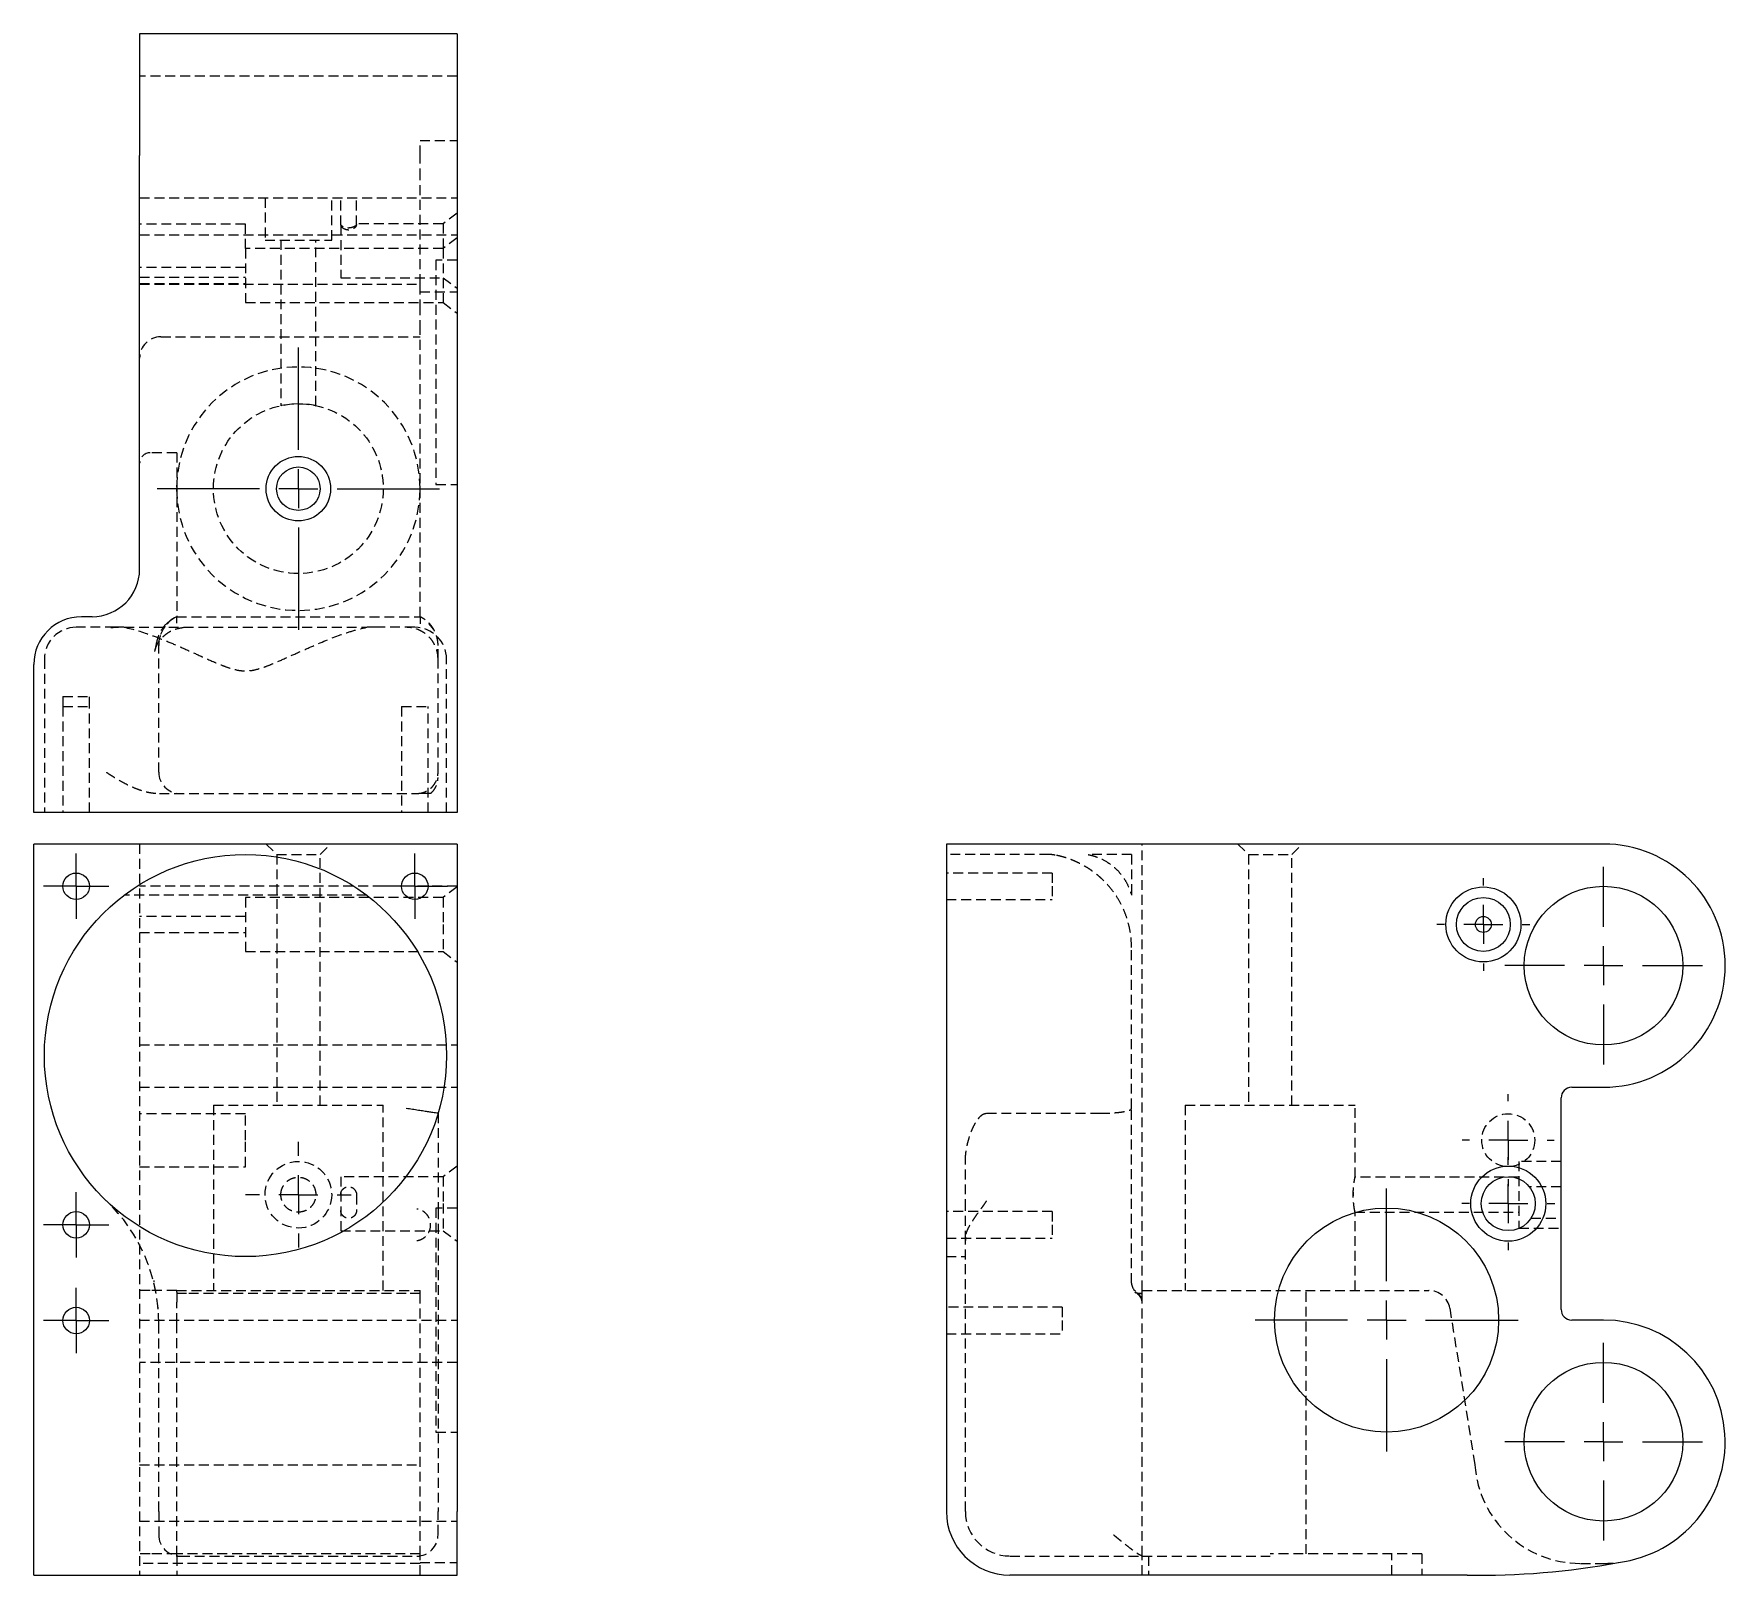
# Model space of a CAD drawing. Header units: millimetres. Extents: x 56 to 273, y 10 to 208.
import ezdxf

# ---------------------------------------------------------------- set-up
doc = ezdxf.new("R2010")
doc.units = ezdxf.units.MM
doc.linetypes.add('HIDDEN', pattern=[1.905, 1.27, -0.635])
doc.layers.add('10', color=7, linetype='Continuous')

# ---------------------------------------------------------------- blocks, each defined once
blk = doc.blocks.new('SW_CENTERMARKSYMBOL_0')
at = {"layer": '10', "color": 0}
for p, q in [((0, 2.5), (0, 4.2)), ((0, 0), (0, 2.5)), ((-2.5, 0), (-4.2, 0)), ((0, 0), (-2.5, 0)), ((0, 0), (0, -2.5)), ((0, 0), (2.5, 0)), ((2.5, 0), (4.2, 0)), ((0, -2.5), (0, -4.2))]:
    blk.add_line(p, q, dxfattribs=at)
blk = doc.blocks.new('SW_CENTERMARKSYMBOL_1')
at = {"layer": '10', "color": 0}
for p, q in [((0, 2.5), (0, 4.2)), ((0, 0), (0, 2.5)), ((-2.5, 0), (-4.2, 0)), ((0, 0), (-2.5, 0)), ((0, 0), (0, -2.5)), ((0, 0), (2.5, 0)), ((2.5, 0), (4.2, 0)), ((0, -2.5), (0, -4.2))]:
    blk.add_line(p, q, dxfattribs=at)
blk = doc.blocks.new('SW_CENTERMARKSYMBOL_2')
at = {"layer": '10', "color": 0}
for p, q in [((0, 2.5), (0, 4.2)), ((0, 0), (0, 2.5)), ((-2.5, 0), (-4.2, 0)), ((0, 0), (-2.5, 0)), ((0, 0), (0, -2.5)), ((0, 0), (2.5, 0)), ((2.5, 0), (4.2, 0)), ((0, -2.5), (0, -4.2))]:
    blk.add_line(p, q, dxfattribs=at)
blk = doc.blocks.new('SW_CENTERMARKSYMBOL_3')
at = {"layer": '10', "color": 0}
for p, q in [((0, 2.5), (0, 4.2)), ((0, 0), (0, 2.5)), ((-2.5, 0), (-4.2, 0)), ((0, 0), (-2.5, 0)), ((0, 0), (0, -2.5)), ((0, 0), (2.5, 0)), ((2.5, 0), (4.2, 0)), ((0, -2.5), (0, -4.2))]:
    blk.add_line(p, q, dxfattribs=at)
blk = doc.blocks.new('SW_CENTERMARKSYMBOL_4')
at = {"layer": '10', "color": 0}
for p, q in [((0, 5), (0, 6.78)), ((0, 0), (0, 2.5)), ((-5, 0), (-6.78, 0)), ((0, 0), (-2.5, 0)), ((0, 0), (0, -2.5)), ((0, 0), (2.5, 0)), ((5, 0), (6.78, 0)), ((0, -5), (0, -6.78))]:
    blk.add_line(p, q, dxfattribs=at)
blk = doc.blocks.new('SW_CENTERMARKSYMBOL_5')
at = {"layer": '10', "color": 0}
for p, q in [((0, 5), (0, 18.125)), ((0, 0), (0, 2.5)), ((-5, 0), (-18.125, 0)), ((0, 0), (-2.5, 0)), ((0, 0), (0, -2.5)), ((0, 0), (2.5, 0)), ((5, 0), (18.125, 0)), ((0, -5), (0, -18.125))]:
    blk.add_line(p, q, dxfattribs=at)
blk = doc.blocks.new('SW_CENTERMARKSYMBOL_6')
at = {"layer": '10', "color": 0}
for p, q in [((0, 5), (0, 5.9)), ((0, 0), (0, 2.5)), ((-5, 0), (-5.9, 0)), ((0, 0), (-2.5, 0)), ((0, 0), (0, -2.5)), ((0, 0), (2.5, 0)), ((5, 0), (5.9, 0)), ((0, -5), (0, -5.9))]:
    blk.add_line(p, q, dxfattribs=at)
blk = doc.blocks.new('SW_CENTERMARKSYMBOL_7')
at = {"layer": '10', "color": 0}
for p, q in [((0, 5), (0, 5.96)), ((0, 0), (0, 2.5)), ((-5, 0), (-5.96, 0)), ((0, 0), (-2.5, 0)), ((0, 0), (0, -2.5)), ((0, 0), (2.5, 0)), ((5, 0), (5.96, 0)), ((0, -5), (0, -5.96))]:
    blk.add_line(p, q, dxfattribs=at)
blk = doc.blocks.new('SW_CENTERMARKSYMBOL_8')
at = {"layer": '10', "color": 0}
for p, q in [((0, 5), (0, 5.96)), ((0, 0), (0, 2.5)), ((-5, 0), (-5.96, 0)), ((0, 0), (-2.5, 0)), ((0, 0), (0, -2.5)), ((0, 0), (2.5, 0)), ((5, 0), (5.96, 0)), ((0, -5), (0, -5.96))]:
    blk.add_line(p, q, dxfattribs=at)
blk = doc.blocks.new('SW_CENTERMARKSYMBOL_9')
at = {"layer": '10', "color": 0}
for p, q in [((0, 5), (0, 16.89)), ((0, 0), (0, 2.5)), ((-5, 0), (-16.89, 0)), ((0, 0), (-2.5, 0)), ((0, 0), (0, -2.5)), ((0, 0), (2.5, 0)), ((5, 0), (16.89, 0)), ((0, -5), (0, -16.89))]:
    blk.add_line(p, q, dxfattribs=at)
blk = doc.blocks.new('SW_CENTERMARKSYMBOL_10')
at = {"layer": '10', "color": 0}
for p, q in [((0, 5), (0, 12.69)), ((0, 0), (0, 2.5)), ((-5, 0), (-12.69, 0)), ((0, 0), (-2.5, 0)), ((0, 0), (0, -2.5)), ((0, 0), (2.5, 0)), ((5, 0), (12.69, 0)), ((0, -5), (0, -12.69))]:
    blk.add_line(p, q, dxfattribs=at)
blk = doc.blocks.new('SW_CENTERMARKSYMBOL_11')
at = {"layer": '10', "color": 0}
for p, q in [((0, 5), (0, 12.69)), ((0, 0), (0, 2.5)), ((-5, 0), (-12.69, 0)), ((0, 0), (-2.5, 0)), ((0, 0), (0, -2.5)), ((0, 0), (2.5, 0)), ((5, 0), (12.69, 0)), ((0, -5), (0, -12.69))]:
    blk.add_line(p, q, dxfattribs=at)

msp = doc.modelspace()

# ---------------------------------------------------------------- linework, layer by layer
at = {"color": 7, "linetype": 'Continuous', "lineweight": 25}
for p, q in [((110.17, 208), (69.41, 208)), ((69.41, 208), (69.41, 192.38)), ((110.17, 208), (110.17, 192.38)), ((69.41, 139.25), (69.41, 192.38)), ((110.17, 192.38), (110.17, 108)), ((63.3, 133.14), (61.94, 133.14)), ((55.83, 108), (55.83, 127.02)), ((110.17, 108), (55.83, 108)), ((110.17, 103.95), (55.83, 103.95)), ((55.83, 18.22), (55.83, 103.95)), ((110.17, 103.95), (110.17, 18.22)), ((173, 103.95), (173, 18.22)), ((257.38, 103.95), (173, 103.95)), ((253.3, 72.7), (257.38, 72.7)), ((251.94, 44.17), (251.94, 71.34)), ((257.38, 42.81), (253.3, 42.81)), ((55.83, 10.07), (55.83, 18.22)), ((110.17, 10.07), (110.17, 18.22)), ((55.83, 10.07), (110.17, 10.07)), ((105.42, 10.07), (105.42, 10.05)), ((105.42, 10.05), (110.17, 10.05)), ((110.17, 10.07), (110.17, 10.05)), ((239.86, 10.07), (181.15, 10.07))]:
    msp.add_line(p, q, dxfattribs=at)
at = {"color": 7, "linetype": 'HIDDEN', "lineweight": 18}
for p, q in [((110.17, 202.57), (69.41, 202.57)), ((105.42, 194.29), (110.17, 194.29)), ((105.42, 192.38), (105.42, 194.29)), ((105.42, 189.42), (105.42, 192.38)), ((105.42, 175.87), (105.42, 189.42)), ((69.41, 186.94), (110.17, 186.94)), ((85.51, 186.94), (85.51, 181.51)), ((94.07, 181.51), (94.07, 186.94)), ((95.23, 183.41), (95.23, 186.94)), ((97.27, 183.41), (97.27, 186.94)), ((110.17, 184.97), (108.37, 183.61)), ((83, 183.54), (69.41, 183.54)), ((83, 180.42), (83, 183.54)), ((95.23, 183.41), (95.23, 176.68)), ((108.37, 183.61), (97.27, 183.61)), ((108.37, 183.61), (108.37, 180.42)), ((69.41, 182.18), (110.17, 182.18)), ((83, 180.42), (83, 173.49)), ((108.37, 180.42), (83, 180.42)), ((85.51, 181.51), (94.07, 181.51)), ((87.55, 181.51), (87.55, 160.24)), ((92.04, 160.25), (92.04, 181.51)), ((110.17, 181.78), (108.37, 180.42)), ((108.37, 180.42), (108.37, 173.49)), ((107.46, 178.91), (107.46, 150.13)), ((110.17, 178.91), (107.46, 178.91)), ((83, 177.97), (69.41, 177.97)), ((69.41, 176.75), (83, 176.75)), ((69.41, 175.93), (83, 175.93)), ((95.23, 176.68), (108.37, 176.68)), ((108.37, 176.68), (110.17, 175.32)), ((69.41, 175.87), (105.42, 175.87)), ((105.42, 172.63), (105.42, 175.87)), ((105.42, 174.86), (110.17, 174.86)), ((83, 173.49), (108.37, 173.49)), ((105.42, 169.95), (105.42, 172.63)), ((108.37, 173.49), (110.17, 172.13)), ((105.42, 133.14), (105.42, 169.95)), ((72.13, 169.07), (105.42, 169.07)), ((74.17, 154.2), (70.77, 154.2)), ((74.17, 154.2), (74.17, 133.14)), ((107.46, 150.13), (110.17, 150.13)), ((73.58, 132.82), (72.98, 132.32)), ((74.17, 133.14), (105.42, 133.14)), ((74.17, 133), (74.17, 133.14)), ((105.42, 133.14), (105.42, 132.84)), ((66.27, 131.78), (61.26, 131.78)), ((66.27, 131.78), (65.7, 131.7)), ((67.37, 131.78), (66.27, 131.78)), ((67.43, 131.78), (98.57, 131.78)), ((99.73, 131.78), (98.63, 131.78)), ((104.74, 131.78), (99.73, 131.78)), ((107.15, 131.54), (106.61, 132.23)), ((71.86, 113.16), (71.86, 129.46)), ((57.18, 127.7), (57.18, 108)), ((107.73, 113.16), (107.73, 127.7)), ((108.82, 108), (108.82, 127.7)), ((59.56, 122.88), (62.96, 122.88)), ((59.56, 122.88), (59.56, 121.59)), ((62.96, 121.59), (62.96, 122.88)), ((59.56, 121.59), (62.96, 121.59)), ((59.56, 121.59), (59.56, 108)), ((62.96, 108), (62.96, 121.59)), ((103.04, 121.59), (106.44, 121.59)), ((103.04, 121.59), (103.04, 108)), ((106.44, 108), (106.44, 121.59)), ((71.95, 110.45), (105.01, 110.45)), ((69.41, 103.95), (69.41, 10.07)), ((85.65, 103.95), (87.01, 102.59)), ((87.01, 102.59), (92.58, 102.59)), ((87.01, 102.59), (87.01, 70.39)), ((92.58, 102.59), (93.94, 103.95)), ((92.58, 70.39), (92.58, 102.59)), ((186.21, 102.59), (173, 102.59)), ((196.78, 102.59), (191.21, 102.59)), ((196.78, 102.59), (196.78, 97.37)), ((198.14, 46.62), (198.14, 103.95)), ((210.43, 103.95), (211.79, 102.59)), ((211.79, 102.59), (217.36, 102.59)), ((211.79, 102.59), (211.79, 70.39)), ((217.36, 102.59), (218.72, 103.95)), ((217.36, 70.39), (217.36, 102.59)), ((186.59, 100.22), (173, 100.22)), ((186.59, 100.22), (186.59, 98.52)), ((110.17, 98.52), (69.41, 98.52)), ((110.17, 98.44), (108.37, 97.08)), ((186.59, 98.52), (186.59, 96.82)), ((98.57, 97.37), (67.43, 97.37)), ((83, 97.08), (83, 90.15)), ((108.37, 97.08), (83, 97.08)), ((108.37, 97.08), (108.37, 93.62)), ((173, 96.82), (186.59, 96.82)), ((83, 94.64), (69.41, 94.64)), ((108.37, 93.62), (108.37, 90.15)), ((69.41, 92.6), (83, 92.6)), ((83, 90.15), (108.37, 90.15)), ((108.37, 90.15), (110.17, 88.79)), ((196.78, 69.99), (196.78, 90.67)), ((69.41, 78.14), (110.17, 78.14)), ((69.41, 72.7), (110.17, 72.7)), ((78.9, 70.39), (100.69, 70.39)), ((78.9, 70.39), (78.9, 46.62)), ((100.69, 46.62), (100.69, 70.39)), ((196.78, 47.57), (196.78, 69.99)), ((203.68, 70.39), (225.47, 70.39)), ((203.68, 70.39), (203.68, 46.62)), ((225.47, 61.15), (225.47, 70.39)), ((83, 69.31), (69.41, 69.31)), ((83, 65.91), (83, 69.31)), ((107.73, 69.37), (107.73, 57.06)), ((178.16, 69.37), (192.7, 69.37)), ((83, 62.51), (83, 65.91)), ((175.45, 57.06), (175.45, 63.29)), ((246.51, 63.19), (246.51, 54.63)), ((251.94, 63.19), (246.51, 63.19)), ((69.41, 62.51), (83, 62.51)), ((95.23, 61.22), (95.23, 54.29)), ((108.37, 61.22), (95.23, 61.22)), ((110.17, 62.58), (108.37, 61.22)), ((108.37, 61.22), (108.37, 57.76)), ((246.51, 61.15), (225.47, 61.15)), ((97.27, 58.91), (97.27, 56.9)), ((225.25, 59.25), (225.24, 58.91)), ((225.24, 58.91), (225.24, 58.77)), ((251.94, 59.93), (247.85, 59.93)), ((107.46, 57.2), (107.46, 28.42)), ((110.17, 57.2), (107.46, 57.2)), ((108.37, 57.76), (108.37, 54.29)), ((186.59, 56.74), (173, 56.74)), ((186.59, 56.74), (186.59, 55.04)), ((225.47, 46.62), (225.47, 56.7)), ((225.47, 56.67), (246.51, 56.67)), ((186.59, 55.04), (186.59, 53.34)), ((246.51, 54.63), (251.94, 54.63)), ((248.07, 55.89), (251.94, 55.89)), ((95.23, 54.29), (108.37, 54.29)), ((107.73, 53.02), (107.73, 18.22)), ((108.37, 54.29), (110.17, 52.93)), ((173, 53.34), (186.59, 53.34)), ((175.45, 53.45), (175.45, 53.02)), ((175.45, 18.22), (175.45, 53.02)), ((173, 50.96), (175.45, 50.96)), ((71.24, 47.9), (71.24, 47.67)), ((70.77, 46.62), (69.41, 46.62)), ((74.17, 46.62), (70.77, 46.62)), ((74.17, 46.4), (74.17, 46.62)), ((74.17, 46.62), (105.42, 46.62)), ((75.42, 46.21), (74.17, 46.21)), ((103.65, 46.21), (75.42, 46.21)), ((105.42, 46.21), (103.65, 46.21)), ((105.42, 46.34), (105.42, 46.62)), ((198.14, 46.21), (197.84, 46.21)), ((198.14, 46.62), (234.95, 46.62)), ((198.14, 46.21), (198.14, 46.62)), ((198.14, 45.12), (198.14, 46.21)), ((219.2, 12.78), (219.2, 46.62)), ((71.78, 44.21), (71.76, 44.43)), ((74.17, 42.42), (74.17, 45.12)), ((105.42, 12.54), (105.42, 45.07)), ((187.88, 44.45), (173, 44.45)), ((187.88, 44.45), (187.88, 42.75)), ((198.14, 45.07), (198.14, 45.12)), ((198.14, 12.54), (198.14, 45.07)), ((237.63, 44.33), (240.87, 24.2)), ((69.41, 42.81), (110.17, 42.81)), ((71.86, 18.22), (71.86, 42.42)), ((74.17, 12.54), (74.17, 42.42)), ((187.88, 42.75), (187.88, 41.05)), ((173, 41.05), (187.88, 41.05)), ((110.17, 37.38), (69.41, 37.38)), ((107.46, 28.42), (110.17, 28.42)), ((69.41, 24.2), (105.42, 24.2)), ((71.86, 18.22), (71.86, 15.23)), ((107.73, 15.23), (107.73, 18.22)), ((69.41, 17), (110.17, 17)), ((70.77, 12.78), (69.41, 12.78)), ((105.42, 11.56), (69.41, 11.56)), ((74.17, 12.78), (70.77, 12.78)), ((105.42, 12.78), (74.17, 12.78)), ((74.17, 12.51), (74.17, 12.54)), ((74.17, 12.51), (74.58, 12.51)), ((74.17, 12.51), (74.17, 10.07)), ((74.58, 12.51), (105.01, 12.51)), ((105.01, 12.51), (105.42, 12.51)), ((105.42, 12.51), (105.42, 12.54)), ((105.42, 10.07), (105.42, 12.51)), ((105.42, 11.68), (110.17, 11.68)), ((181.15, 12.51), (198.14, 12.51)), ((198.14, 12.51), (198.14, 12.54)), ((198.14, 12.51), (214.58, 12.51)), ((198.14, 10.07), (198.14, 12.51)), ((198.95, 12.51), (198.95, 10.07)), ((234.07, 12.78), (214.58, 12.78)), ((230.2, 10.07), (230.2, 12.78)), ((234.07, 12.78), (234.07, 10.07)), ((254.42, 11.56), (257.38, 11.56))]:
    msp.add_line(p, q, dxfattribs=at)
at = {"color": 7, "linetype": 'HIDDEN', "lineweight": 18, "flags": 128}
msp.add_lwpolyline([(91.93, 160.26), (92.02, 160.24), (91.99, 160.25), (91.72, 160.3), (91.24, 160.38), (90.58, 160.44), (89.84, 160.47), (89.11, 160.45), (88.45, 160.39), (87.94, 160.31), (87.62, 160.25), (87.55, 160.24), (87.55, 160.24)], dxfattribs=at)
at = {"color": 7, "linetype": 'HIDDEN', "lineweight": 18}
for centre, radius in [((89.79, 149.58), 10.9), ((245.15, 65.91), 3.4), ((89.79, 58.91), 4.28)]:
    msp.add_circle(centre, radius, dxfattribs=at)
at = {"color": 7, "linetype": 'Continuous', "lineweight": 25}
for centre, radius in [((89.79, 149.58), 4.14), ((89.79, 149.58), 2.79), ((83, 76.78), 25.82), ((61.26, 98.52), 1.7), ((104.74, 98.52), 1.7), ((241.95, 93.62), 4.82), ((257.38, 88.33), 10.19), ((241.95, 93.62), 3.46), ((241.95, 93.62), 1.02), ((245.15, 57.76), 4.82), ((245.15, 57.76), 3.46), ((61.26, 55.04), 1.7), ((229.52, 42.81), 14.39), ((61.26, 42.75), 1.7), ((257.38, 27.19), 10.19)]:
    msp.add_circle(centre, radius, dxfattribs=at)
at = {"color": 7, "linetype": 'HIDDEN', "lineweight": 18}
for centre, radius, start, end in [((72.13, 166.36), 2.72, 90, 180), ((89.79, 149.58), 15.63, 0, 180), ((70.77, 152.84), 1.36, 90, 180), ((89.79, 149.58), 15.63, 180, 0), ((75.93, 129.46), 4.08, 115.6793, 180), ((61.26, 127.7), 4.08, 90, 180), ((104.74, 127.7), 4.08, 0, 90), ((74.58, 113.16), 2.72, 180, 270), ((50.12, 42.42), 21.74, 0, 46.2567), ((198.14, 47.57), 1.36, 180, 270), ((234.95, 43.9), 2.72, 9.1377, 90), ((254.42, 25.15), 13.59, 184, 270), ((181.15, 18.22), 5.71, 180, 270), ((74.58, 15.23), 2.72, 180, 270), ((105.01, 15.23), 2.72, 270, 0), ((257.38, 27.19), 15.63, 270, 277.0368)]:
    msp.add_arc(centre, radius, start, end, dxfattribs=at)
at = {"color": 7, "linetype": 'Continuous', "lineweight": 25}
for centre, radius, start, end in [((63.3, 139.25), 6.11, 270, 0), ((61.94, 127.02), 6.11, 90, 180), ((257.38, 88.33), 15.62, 270, 90), ((253.3, 71.34), 1.36, 90, 180), ((253.3, 44.17), 1.36, 180, 270), ((257.38, 27.19), 15.62, 277.0368, 90), ((181.15, 18.22), 8.15, 180, 270), ((241.81, 104.48), 94.43, 268.8186, 280.6689)]:
    msp.add_arc(centre, radius, start, end, dxfattribs=at)
at = {"color": 7, "linetype": 'HIDDEN', "lineweight": 18}
for points, knots in [([(97.27, 183.5), (97.27, 183.47), (97.24, 183.43), (97.14, 183.33), (97.07, 183.28), (96.88, 183.19), (96.77, 183.15), (96.53, 183.08), (96.39, 183.06), (96.11, 183.06), (95.97, 183.08), (95.72, 183.15), (95.61, 183.19), (95.34, 183.33), (95.23, 183.44), (95.23, 183.5)], [0, 0, 0, 0, 0.125, 0.125, 0.25, 0.25, 0.375, 0.375, 0.5, 0.5, 0.625, 0.625, 0.75, 0.75, 1, 1, 1, 1]), ([(95.23, 183.41), (95.23, 183.37), (95.25, 183.31), (95.35, 183.19), (95.42, 183.13), (95.6, 183.01), (95.71, 182.95), (95.96, 182.87), (96.1, 182.84), (96.39, 182.84), (96.53, 182.87), (96.78, 182.95), (96.89, 183.01), (97.16, 183.19), (97.27, 183.32), (97.27, 183.41)], [0, 0, 0, 0, 0.125, 0.125, 0.25, 0.25, 0.375, 0.375, 0.5, 0.5, 0.625, 0.625, 0.75, 0.75, 1, 1, 1, 1]), ([(73.78, 132.91), (73.73, 132.88), (73.48, 132.74), (73.17, 132.5), (73, 132.26), (72.94, 132.18)], [0, 0, 0, 0, 0.152403, 0.728242, 1, 1, 1, 1]), ([(74.17, 132.32), (74.17, 132.35), (74.17, 132.41), (74.17, 132.5), (74.17, 132.58), (74.17, 132.68), (74.17, 132.82), (74.17, 132.94), (74.17, 133)], [0, 0, 0, 0, 0.145524, 0.276909, 0.394415, 0.498378, 0.760102, 1, 1, 1, 1]), ([(107.73, 129.46), (107.73, 129.52), (107.73, 129.63), (107.72, 129.8), (107.7, 129.98), (107.67, 130.16), (107.63, 130.36), (107.58, 130.55), (107.52, 130.76), (107.44, 130.96), (107.36, 131.17), (107.25, 131.38), (107.12, 131.61), (106.97, 131.84), (106.78, 132.08), (106.56, 132.32), (106.32, 132.55), (106.05, 132.77), (105.75, 132.97), (105.53, 133.08), (105.42, 133.14)], [0, 0, 0, 0, 0.038583, 0.078419, 0.119551, 0.162023, 0.205871, 0.251129, 0.29783, 0.346001, 0.395667, 0.446853, 0.49958, 0.562795, 0.628731, 0.697413, 0.768863, 0.8431, 0.92014, 1, 1, 1, 1]), ([(105.42, 132.84), (105.42, 132.81), (105.42, 132.73), (105.42, 132.62), (105.42, 132.49), (105.42, 132.36), (105.42, 132.27), (105.42, 132.23)], [0, 0, 0, 0, 0.1655775, 0.3485099, 0.5486581, 0.7658723, 1, 1, 1, 1]), ([(66.69, 131.75), (66.53, 131.76), (66.2, 131.76), (65.87, 131.72), (65.7, 131.71)], [0, 0, 0, 0, 0.490993, 1, 1, 1, 1]), ([(67.43, 131.78), (68.6, 131.55), (69.81, 131.17), (71.67, 130.49), (72.3, 130.24), (73.58, 129.72), (74.22, 129.44), (75.51, 128.87), (76.16, 128.58), (77.47, 127.99), (78.13, 127.69), (79.14, 127.25), (79.48, 127.11), (80.16, 126.83), (80.51, 126.7), (81.21, 126.47), (81.56, 126.37), (82.11, 126.26), (82.29, 126.23), (82.66, 126.19), (82.85, 126.18), (83.4, 126.18), (83.76, 126.23), (84.49, 126.38), (84.84, 126.49), (85.54, 126.72), (85.88, 126.85), (86.56, 127.13), (86.9, 127.27), (87.9, 127.7), (88.55, 128), (89.86, 128.59), (90.52, 128.88), (92.45, 129.74), (93.71, 130.26), (95.56, 130.94), (96.18, 131.15), (97.39, 131.51), (97.99, 131.66), (98.57, 131.78)], [0, 0, 0, 0, 0.125, 0.125, 0.1875, 0.1875, 0.25, 0.25, 0.3125, 0.3125, 0.375, 0.375, 0.40625, 0.40625, 0.4375, 0.4375, 0.46875, 0.46875, 0.484375, 0.484375, 0.5, 0.5, 0.53125, 0.53125, 0.5625, 0.5625, 0.59375, 0.59375, 0.625, 0.625, 0.6875, 0.6875, 0.75, 0.75, 0.875, 0.875, 0.9375, 0.9375, 1, 1, 1, 1]), ([(71.41, 128.93), (71.46, 129.06), (71.56, 129.42), (71.86, 129.92), (72.24, 130.4), (72.69, 130.83), (73.27, 131.24), (74.06, 131.6), (74.67, 131.7), (75, 131.76)], [0, 0, 0, 0, 0.087308, 0.231373, 0.352111, 0.468836, 0.615598, 0.792616, 1, 1, 1, 1]), ([(72.98, 132.32), (72.89, 132.24), (72.51, 131.94), (72.08, 131.25), (71.68, 130.36), (71.57, 129.79), (71.51, 129.52)], [0, 0, 0, 0, 0.1035088, 0.4232699, 0.7244259, 1, 1, 1, 1]), ([(72.07, 130.69), (72.04, 130.63), (71.87, 130.23), (71.86, 129.81), (71.86, 129.46)], [0, 0, 0, 0, 0.159666, 1, 1, 1, 1]), ([(107.73, 127.7), (107.73, 127.97), (107.7, 128.24), (107.6, 128.76), (107.52, 129.02), (107.31, 129.52), (107.19, 129.75), (106.89, 130.19), (106.72, 130.4), (106.34, 130.78), (106.13, 130.95), (105.69, 131.24), (105.45, 131.37), (104.96, 131.57), (104.71, 131.65), (104.31, 131.73), (104.18, 131.74), (103.92, 131.77), (103.78, 131.78), (103.65, 131.78)], [0, 0, 0, 0, 0.125, 0.125, 0.25, 0.25, 0.375, 0.375, 0.5, 0.5, 0.625, 0.625, 0.75, 0.75, 0.875, 0.875, 0.9375, 0.9375, 1, 1, 1, 1]), ([(71.51, 129.52), (71.5, 129.42), (71.46, 129.22), (71.37, 128.85), (71.32, 128.66)], [0, 0, 0, 0, 0.50118, 1, 1, 1, 1]), ([(107.73, 127.7), (107.72, 127.9), (107.71, 128.28), (107.69, 128.76), (107.71, 129.16), (107.72, 129.36), (107.73, 129.46)], [0, 0, 0, 0, 0.259637, 0.502131, 0.743182, 1, 1, 1, 1]), ([(65.15, 113.16), (65.27, 113.08), (65.5, 112.93), (65.84, 112.72), (66.14, 112.53), (66.4, 112.37), (66.83, 112.11), (67.44, 111.77), (68.27, 111.36), (69.12, 111), (69.86, 110.76), (70.42, 110.62), (70.81, 110.54), (71.2, 110.49), (71.58, 110.45), (71.83, 110.45), (71.95, 110.45)], [0, 0, 0, 0, 0.063399, 0.120068, 0.170022, 0.213259, 0.249761, 0.382026, 0.498767, 0.629898, 0.749342, 0.803088, 0.855037, 0.905179, 0.953503, 1, 1, 1, 1]), ([(105.01, 110.45), (105.06, 110.45), (105.15, 110.45), (105.3, 110.46), (105.45, 110.48), (105.61, 110.51), (105.77, 110.55), (105.94, 110.61), (106.13, 110.68), (106.4, 110.82), (106.73, 111.04), (107.01, 111.31), (107.22, 111.57), (107.34, 111.76), (107.42, 111.91), (107.49, 112.04), (107.55, 112.18), (107.6, 112.34), (107.65, 112.5), (107.68, 112.66), (107.71, 112.83), (107.73, 113), (107.73, 113.11), (107.73, 113.16)], [0, 0, 0, 0, 0.0355548, 0.0734886, 0.1138047, 0.1565057, 0.2015939, 0.2490712, 0.2990615, 0.3732809, 0.4982182, 0.6235838, 0.6908657, 0.748888, 0.7822147, 0.8116239, 0.8442251, 0.8744283, 0.9043651, 0.9313869, 0.955925, 0.9785534, 1, 1, 1, 1]), ([(106.78, 110.45), (106.92, 110.58), (107.2, 110.85), (107.5, 111.37), (107.69, 111.93), (107.72, 112.32), (107.73, 112.51)], [0, 0, 0, 0, 0.247076, 0.500008, 0.752936, 1, 1, 1, 1]), ([(106.78, 110.45), (106.75, 110.45), (106.7, 110.45), (106.3, 110.45), (105.73, 110.45), (105.25, 110.45), (105.01, 110.45)], [0, 0, 0, 0, 0.249118, 0.499412, 0.749706, 1, 1, 1, 1]), ([(186.98, 102.52), (186.85, 102.54), (186.6, 102.59), (186.34, 102.59), (186.21, 102.59)], [0, 0, 0, 0, 0.5, 1, 1, 1, 1]), ([(196.78, 90.67), (196.76, 91.09), (196.74, 91.95), (196.53, 93.19), (196.2, 94.42), (195.72, 95.68), (195.05, 96.95), (194.18, 98.19), (193.35, 99.12), (192.63, 99.78), (192.09, 100.23), (191.51, 100.64), (190.93, 101.02), (190.33, 101.35), (189.8, 101.61), (189.34, 101.81), (188.96, 101.97), (188.6, 102.09), (188.29, 102.2), (187.99, 102.28), (187.71, 102.36), (187.47, 102.42), (187.27, 102.46), (187.13, 102.49), (187.01, 102.52), (187, 102.52), (186.99, 102.52)], [0, 0, 0, 0, 0.0605491, 0.1227047, 0.1865675, 0.2522301, 0.332455, 0.4160951, 0.5032594, 0.5446567, 0.5862588, 0.6280746, 0.6717312, 0.7136718, 0.7539079, 0.783372, 0.8107194, 0.8359598, 0.8591055, 0.8801723, 0.9036576, 0.9247155, 0.9434252, 0.9598658, 0.9750703, 1, 1, 1, 1]), ([(191.21, 102.59), (191.2, 102.59), (191.17, 102.6), (191.39, 102.55), (191.82, 102.45), (192.65, 102.18), (193.53, 101.74), (194.42, 101.09), (195.1, 100.46), (195.72, 99.69), (196.33, 98.71), (196.62, 97.86), (196.78, 97.37)], [0, 0, 0, 0, 0.018464, 0.080228, 0.167718, 0.2554, 0.433831, 0.537913, 0.641982, 0.748249, 0.854489, 1, 1, 1, 1]), ([(192.7, 69.37), (192.97, 69.37), (193.24, 69.37), (193.76, 69.39), (194.02, 69.4), (194.52, 69.43), (194.75, 69.45), (195.19, 69.49), (195.4, 69.52), (195.78, 69.57), (195.95, 69.6), (196.24, 69.67), (196.37, 69.71), (196.57, 69.78), (196.65, 69.82), (196.73, 69.89), (196.74, 69.91), (196.77, 69.95), (196.78, 69.97), (196.78, 69.99)], [0, 0, 0, 0, 0.125, 0.125, 0.25, 0.25, 0.375, 0.375, 0.5, 0.5, 0.625, 0.625, 0.75, 0.75, 0.875, 0.875, 0.9375, 0.9375, 1, 1, 1, 1]), ([(175.45, 63.29), (175.45, 63.37), (175.45, 63.53), (175.46, 63.77), (175.48, 64.04), (175.51, 64.32), (175.55, 64.62), (175.61, 64.93), (175.68, 65.32), (175.82, 65.87), (176.04, 66.59), (176.31, 67.29), (176.57, 67.84), (176.76, 68.17), (176.91, 68.42), (177.04, 68.61), (177.18, 68.79), (177.34, 68.96), (177.5, 69.1), (177.66, 69.22), (177.83, 69.3), (178, 69.36), (178.11, 69.36), (178.16, 69.37)], [0, 0, 0, 0, 0.0355548, 0.0734886, 0.1138047, 0.1565057, 0.2015939, 0.2490712, 0.2990615, 0.3732809, 0.4982182, 0.6235838, 0.6908657, 0.748888, 0.7822147, 0.8116239, 0.8442251, 0.8744283, 0.9043651, 0.9313869, 0.955925, 0.9785534, 1, 1, 1, 1]), ([(87.55, 58.91), (87.55, 58.76), (87.57, 58.62), (87.62, 58.33), (87.67, 58.19), (87.78, 57.92), (87.85, 57.79), (88.01, 57.54), (88.11, 57.43), (88.41, 57.12), (88.66, 56.95), (89.07, 56.79), (89.21, 56.74), (89.5, 56.68), (89.65, 56.67), (89.94, 56.67), (90.09, 56.68), (90.38, 56.74), (90.52, 56.78), (90.79, 56.9), (90.92, 56.97), (91.16, 57.13), (91.27, 57.22), (91.48, 57.43), (91.58, 57.54), (91.74, 57.79), (91.81, 57.92), (91.92, 58.19), (91.96, 58.33), (92.02, 58.62), (92.04, 58.76), (92.04, 59.2), (91.98, 59.5), (91.81, 59.91), (91.74, 60.04), (91.58, 60.28), (91.48, 60.39), (91.28, 60.6), (91.16, 60.69), (90.92, 60.86), (90.79, 60.93), (90.38, 61.1), (90.09, 61.15), (89.65, 61.15), (89.5, 61.14), (89.21, 61.08), (89.07, 61.04), (88.8, 60.93), (88.67, 60.86), (88.43, 60.7), (88.31, 60.6), (88, 60.29), (87.84, 60.04), (87.67, 59.64), (87.62, 59.5), (87.57, 59.21), (87.55, 59.06), (87.55, 58.91)], [0, 0, 0, 0, 0.03125, 0.03125, 0.0625, 0.0625, 0.09375, 0.09375, 0.125, 0.125, 0.1875, 0.1875, 0.21875, 0.21875, 0.25, 0.25, 0.28125, 0.28125, 0.3125, 0.3125, 0.34375, 0.34375, 0.375, 0.375, 0.40625, 0.40625, 0.4375, 0.4375, 0.46875, 0.46875, 0.5, 0.5, 0.5625, 0.5625, 0.59375, 0.59375, 0.625, 0.625, 0.65625, 0.65625, 0.6875, 0.6875, 0.75, 0.75, 0.78125, 0.78125, 0.8125, 0.8125, 0.84375, 0.84375, 0.875, 0.875, 0.9375, 0.9375, 0.96875, 0.96875, 1, 1, 1, 1]), ([(225.47, 56.7), (225.47, 56.69), (225.48, 56.66), (225.43, 56.86), (225.36, 57.27), (225.28, 57.89), (225.23, 58.62), (225.24, 59.38), (225.3, 60.08), (225.38, 60.67), (225.45, 61.03), (225.48, 61.19), (225.47, 61.15), (225.47, 61.15)], [0, 0, 0, 0, 0.033767, 0.138794, 0.244533, 0.352217, 0.460133, 0.566093, 0.670987, 0.777335, 0.885404, 0.992808, 1, 1, 1, 1]), ([(95.23, 58.91), (95.23, 59.05), (95.25, 59.18), (95.35, 59.42), (95.42, 59.53), (95.6, 59.71), (95.71, 59.79), (95.96, 59.9), (96.1, 59.93), (96.39, 59.93), (96.53, 59.9), (96.78, 59.79), (96.89, 59.71), (97.16, 59.43), (97.27, 59.18), (97.27, 58.91)], [0, 0, 0, 0, 0.125, 0.125, 0.25, 0.25, 0.375, 0.375, 0.5, 0.5, 0.625, 0.625, 0.75, 0.75, 1, 1, 1, 1]), ([(97.27, 56.9), (97.27, 56.77), (97.24, 56.64), (97.14, 56.39), (97.07, 56.28), (96.88, 56.1), (96.77, 56.02), (96.53, 55.92), (96.39, 55.89), (96.11, 55.88), (95.97, 55.91), (95.72, 56.02), (95.61, 56.1), (95.34, 56.38), (95.23, 56.63), (95.23, 56.9)], [0, 0, 0, 0, 0.125, 0.125, 0.25, 0.25, 0.375, 0.375, 0.5, 0.5, 0.625, 0.625, 0.75, 0.75, 1, 1, 1, 1]), ([(105.01, 53.02), (105.01, 53.02), (105.01, 53.02), (105.01, 53.02), (105.01, 53.02), (105.01, 53.02), (105.01, 53.02), (105.01, 53.02), (105.01, 53.02), (105.02, 53.02), (105.02, 53.02), (105.04, 53.02), (105.06, 53.03), (105.12, 53.04), (105.22, 53.06), (105.43, 53.11), (105.71, 53.23), (105.96, 53.4), (106.13, 53.54), (106.2, 53.62), (106.24, 53.66), (106.26, 53.68), (106.26, 53.69), (106.27, 53.69), (106.27, 53.7), (106.27, 53.7), (106.27, 53.7), (106.27, 53.7), (106.27, 53.7), (106.27, 53.7), (106.27, 53.7), (106.27, 53.7), (106.27, 53.7), (106.27, 53.7), (106.27, 53.7), (106.27, 53.7), (106.28, 53.7), (106.28, 53.7), (106.28, 53.71), (106.29, 53.72), (106.31, 53.74), (106.34, 53.78), (106.41, 53.87), (106.52, 54.04), (106.71, 54.43), (106.78, 54.83), (106.78, 55.13), (106.77, 55.25), (106.74, 55.46), (106.65, 55.78), (106.49, 56.11), (106.18, 56.52), (105.78, 56.83), (105.37, 56.98), (105.19, 57.03), (105.08, 57.05), (105.03, 57.06), (105.01, 57.06)], [0, 0, 0, 0, 0.000015, 0.000031, 0.000046, 0.000061, 0.000122, 0.000245, 0.00049, 0.000982, 0.001968, 0.00394, 0.007864, 0.01566, 0.031485, 0.062671, 0.125193, 0.18778, 0.219083, 0.234712, 0.242545, 0.246468, 0.24843, 0.249411, 0.249902, 0.250147, 0.25027, 0.250331, 0.250362, 0.250381, 0.250393, 0.250405, 0.250423, 0.250454, 0.250515, 0.250638, 0.250884, 0.251374, 0.252356, 0.254319, 0.258245, 0.266094, 0.281771, 0.313046, 0.37557, 0.500173, 0.515831, 0.531489, 0.562797, 0.625349, 0.695797, 0.750452, 0.891459, 0.945627, 0.973241, 0.989418, 1, 1, 1, 1]), ([(107.73, 57.06), (107.73, 56.7), (107.73, 56.34), (107.73, 55.84), (107.73, 55.68), (107.73, 55.45), (107.73, 55.37), (107.73, 55.21), (107.73, 55.13), (107.73, 54.95), (107.73, 54.86), (107.73, 54.71), (107.73, 54.63), (107.73, 54.39), (107.73, 54.23), (107.73, 53.9), (107.73, 53.73), (107.73, 53.38), (107.73, 53.2), (107.73, 53.02)], [0, 0, 0, 0, 0.000795609, 0.000795609, 0.001193414, 0.001193414, 0.001392316, 0.001392316, 0.001591218, 0.001591218, 0.001790121, 0.001790121, 0.001989023, 0.001989023, 0.002386827, 0.002386827, 0.002784632, 0.002784632, 0.003182436, 0.003182436, 0.003182436, 0.003182436]), ([(178.16, 58.13), (178.08, 58.01), (177.93, 57.8), (177.72, 57.49), (177.53, 57.23), (177.37, 57.01), (177.11, 56.65), (176.77, 56.18), (176.36, 55.57), (176, 55), (175.76, 54.56), (175.62, 54.24), (175.54, 54.02), (175.49, 53.82), (175.45, 53.63), (175.45, 53.51), (175.45, 53.45)], [0, 0, 0, 0, 0.063399, 0.120068, 0.170022, 0.213259, 0.249761, 0.382026, 0.498767, 0.629898, 0.749342, 0.803088, 0.855037, 0.905179, 0.953503, 1, 1, 1, 1]), ([(175.45, 53.02), (175.45, 53.02), (175.45, 53.02), (175.45, 53.02), (175.45, 53.02), (175.45, 53.02), (175.45, 53.02), (175.45, 53.02), (175.45, 53.02), (175.45, 53.02), (175.45, 53.02), (175.45, 53.02), (175.45, 53.03), (175.45, 53.04), (175.45, 53.06), (175.45, 53.11), (175.45, 53.23), (175.45, 53.4), (175.45, 53.54), (175.45, 53.62), (175.45, 53.66), (175.45, 53.68), (175.45, 53.69), (175.45, 53.69), (175.45, 53.7), (175.45, 53.7), (175.45, 53.7), (175.45, 53.7), (175.45, 53.7), (175.45, 53.7), (175.45, 53.7), (175.45, 53.7), (175.45, 53.7), (175.45, 53.7), (175.45, 53.7), (175.45, 53.7), (175.45, 53.7), (175.45, 53.7), (175.45, 53.71), (175.45, 53.72), (175.45, 53.74), (175.45, 53.78), (175.45, 53.87), (175.45, 54.04), (175.45, 54.43), (175.45, 54.83), (175.45, 55.13), (175.45, 55.25), (175.45, 55.46), (175.45, 55.78), (175.45, 56.11), (175.45, 56.52), (175.45, 56.83), (175.45, 56.98), (175.45, 57.03), (175.45, 57.05), (175.45, 57.06), (175.45, 57.06)], [0, 0, 0, 0, 0.000015, 0.000031, 0.000046, 0.000061, 0.000122, 0.000245, 0.00049, 0.000982, 0.001968, 0.00394, 0.007864, 0.01566, 0.031485, 0.062671, 0.125193, 0.18778, 0.219083, 0.234712, 0.242545, 0.246468, 0.24843, 0.249411, 0.249902, 0.250147, 0.25027, 0.250331, 0.250362, 0.250381, 0.250393, 0.250405, 0.250423, 0.250454, 0.250515, 0.250638, 0.250884, 0.251374, 0.252356, 0.254319, 0.258245, 0.266094, 0.281771, 0.313046, 0.37557, 0.500173, 0.515831, 0.531489, 0.562797, 0.625349, 0.695797, 0.750452, 0.891459, 0.945627, 0.973241, 0.989418, 1, 1, 1, 1]), ([(71.51, 46.29), (71.5, 46.34), (71.48, 46.45), (71.45, 46.64), (71.4, 46.86), (71.33, 47.18), (71.25, 47.54), (71.18, 47.81), (71.16, 47.91)], [0, 0, 0, 0, 0.0996, 0.216132, 0.349625, 0.500098, 0.803938, 1, 1, 1, 1]), ([(74.17, 46.38), (74.17, 46.31), (74.17, 46.24), (74.17, 46.07), (74.17, 45.97), (74.17, 45.75), (74.17, 45.64), (74.17, 45.39), (74.17, 45.26), (74.17, 45.12)], [0, 0, 0, 0, 0.25, 0.25, 0.5, 0.5, 0.75, 0.75, 1, 1, 1, 1]), ([(105.42, 45.07), (105.42, 45.1), (105.42, 45.17), (105.42, 45.27), (105.42, 45.37), (105.42, 45.5), (105.42, 45.66), (105.42, 45.84), (105.42, 46), (105.42, 46.13), (105.42, 46.25), (105.42, 46.31), (105.42, 46.34)], [0, 0, 0, 0, 0.062164, 0.124281, 0.186785, 0.250101, 0.374149, 0.499851, 0.623031, 0.749991, 0.873511, 1, 1, 1, 1]), ([(197.84, 46.21), (197.81, 46.21), (197.73, 46.21), (197.62, 46.22), (197.49, 46.25), (197.36, 46.28), (197.27, 46.32), (197.23, 46.34)], [0, 0, 0, 0, 0.1655775, 0.3485099, 0.5486581, 0.7658723, 1, 1, 1, 1]), ([(198.14, 45.07), (198.14, 45.1), (198.13, 45.17), (198.12, 45.27), (198.1, 45.37), (198.06, 45.5), (197.99, 45.66), (197.88, 45.84), (197.74, 46), (197.59, 46.13), (197.41, 46.25), (197.29, 46.31), (197.23, 46.34)], [0, 0, 0, 0, 0.062164, 0.124281, 0.186785, 0.250101, 0.374149, 0.499851, 0.623031, 0.749991, 0.873511, 1, 1, 1, 1]), ([(197.32, 46.38), (197.35, 46.36), (197.41, 46.33), (197.5, 46.3), (197.58, 46.27), (197.68, 46.24), (197.82, 46.21), (197.94, 46.21), (198, 46.21)], [0, 0, 0, 0, 0.145524, 0.276909, 0.394415, 0.498378, 0.760102, 1, 1, 1, 1]), ([(197.32, 46.38), (197.44, 46.31), (197.55, 46.24), (197.74, 46.07), (197.83, 45.97), (197.98, 45.75), (198.04, 45.64), (198.12, 45.39), (198.14, 45.26), (198.14, 45.12)], [0, 0, 0, 0, 0.25, 0.25, 0.5, 0.5, 0.75, 0.75, 1, 1, 1, 1]), ([(194.46, 15.23), (194.53, 15.18), (194.65, 15.08), (194.83, 14.93), (194.99, 14.8), (195.14, 14.68), (195.27, 14.57), (195.39, 14.47), (195.65, 14.27), (196.02, 13.97), (196.52, 13.58), (196.98, 13.23), (197.36, 12.97), (197.63, 12.79), (197.82, 12.68), (197.99, 12.59), (198.09, 12.56), (198.14, 12.54)], [0, 0, 0, 0, 0.0462857, 0.0890856, 0.1283998, 0.1642282, 0.1965711, 0.2254286, 0.2508011, 0.3836939, 0.499563, 0.6313501, 0.7493958, 0.8164012, 0.8803652, 0.9414883, 1, 1, 1, 1])]:
    msp.add_open_spline(points, degree=3, knots=knots, dxfattribs=at)
for points in [[(107.73, 127.7), (107.73, 128.26), (107.73, 128.82), (107.73, 129.46)], [(75.42, 46.21), (74.99, 46.21), (74.58, 46.21), (74.17, 46.21)]]:
    msp.add_open_spline(points, degree=3, dxfattribs=at)
at = {"color": 7, "linetype": 'Continuous', "lineweight": 25}
msp.add_open_spline([(107.73, 69.37), (107.73, 69.37), (107.7, 69.37), (107.6, 69.39), (107.52, 69.4), (107.31, 69.43), (107.19, 69.45), (106.89, 69.49), (106.72, 69.52), (106.34, 69.57), (106.13, 69.6), (105.69, 69.67), (105.45, 69.71), (104.96, 69.78), (104.71, 69.82), (104.31, 69.89), (104.18, 69.91), (103.92, 69.95), (103.78, 69.97), (103.65, 69.99)], degree=3, knots=[0, 0, 0, 0, 0.125, 0.125, 0.25, 0.25, 0.375, 0.375, 0.5, 0.5, 0.625, 0.625, 0.75, 0.75, 0.875, 0.875, 0.9375, 0.9375, 1, 1, 1, 1], dxfattribs=at)

# ---------------------------------------------------------------- block references
at = {"layer": '10'}
for name, p in [('SW_CENTERMARKSYMBOL_5', (89.79, 149.58)), ('SW_CENTERMARKSYMBOL_3', (61.26, 98.52)), ('SW_CENTERMARKSYMBOL_2', (104.74, 98.52)), ('SW_CENTERMARKSYMBOL_11', (257.38, 88.33)), ('SW_CENTERMARKSYMBOL_7', (241.95, 93.62)), ('SW_CENTERMARKSYMBOL_6', (245.15, 65.91)), ('SW_CENTERMARKSYMBOL_4', (89.79, 58.91)), ('SW_CENTERMARKSYMBOL_8', (245.15, 57.76)), ('SW_CENTERMARKSYMBOL_1', (61.26, 55.04)), ('SW_CENTERMARKSYMBOL_9', (229.52, 42.81)), ('SW_CENTERMARKSYMBOL_0', (61.26, 42.75)), ('SW_CENTERMARKSYMBOL_10', (257.38, 27.19))]:
    msp.add_blockref(name, p, dxfattribs=at)

doc.saveas('drawing.dxf')
